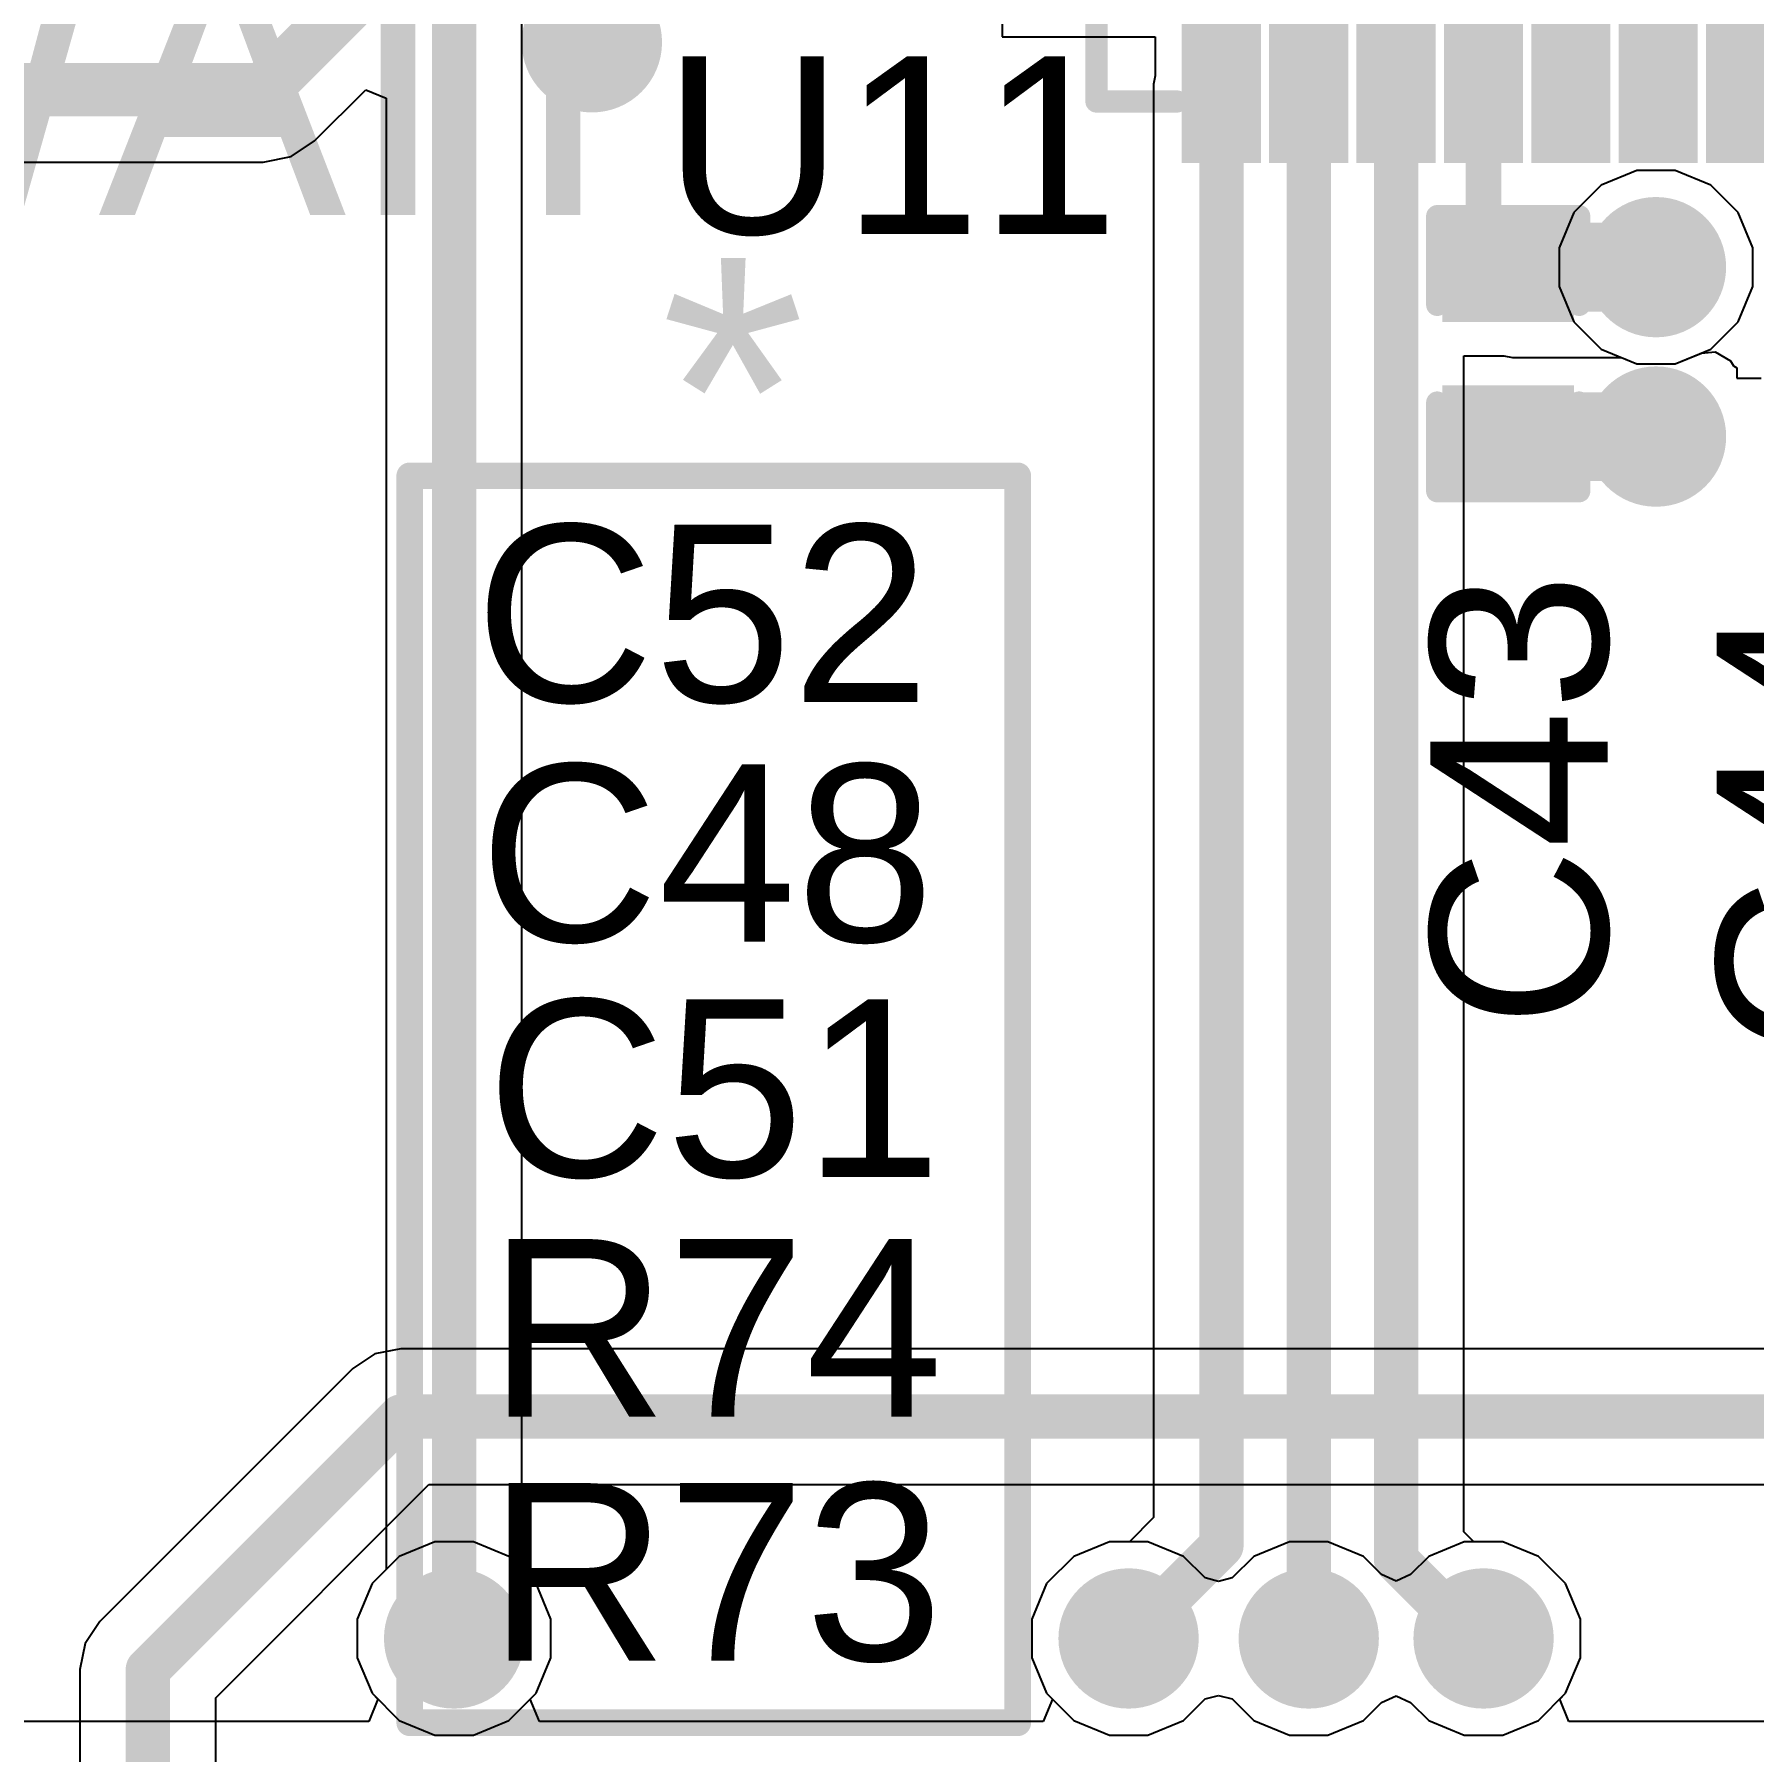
# Model space of a CAD drawing. Header units: millimetres. Extents: x 0 to 5423, y 0 to 5425.
# Drawn here: x 31.84 to 41.68, y 110.55 to 120.38 of the extents above; entities that cross this region are included whole.
import ezdxf

# ---------------------------------------------------------------- set-up
doc = ezdxf.new("R2010")
doc.units = ezdxf.units.MM
for name, color, linetype in [('BottomLayer', 5, 'Continuous'), ('BottomSolder', 6, 'Continuous'), ('TopLayer', 1, 'Continuous'), ('TopOverlay', 2, 'Continuous'), ('TopPaste', 8, 'Continuous'), ('TopSolder', 216, 'Continuous'), ('ViaHoleLayer', 16, 'Continuous')]:
    doc.layers.add(name, color=color, linetype=linetype)
doc.styles.add('Arial', font='', dxfattribs={"height": 0.2})
doc.styles.get('Arial').set_extended_font_data('Arial')

# ---------------------------------------------------------------- blocks, each defined once
blk = doc.blocks.new('QFN_64_EP_9_9__132')
at = {"layer": 'TopLayer'}
for points in [[(-3.875, 4.05), (-3.875, 4.75), (-3.625, 4.75), (-3.625, 4.05)], [(-3.375, 4.05), (-3.375, 4.75), (-3.125, 4.75), (-3.125, 4.05)], [(-2.875, 4.05), (-2.875, 4.75), (-2.625, 4.75), (-2.625, 4.05)], [(-2.375, 4.05), (-2.375, 4.75), (-2.125, 4.75), (-2.125, 4.05)], [(-1.875, 4.05), (-1.875, 4.75), (-1.625, 4.75), (-1.625, 4.05)], [(-1.375, 4.05), (-1.375, 4.75), (-1.125, 4.75), (-1.125, 4.05)], [(-0.875, 4.05), (-0.875, 4.75), (-0.625, 4.75), (-0.625, 4.05)], [(-0.375, 4.05), (-0.375, 4.75), (-0.125, 4.75), (-0.125, 4.05)], [(0.125, 4.05), (0.125, 4.75), (0.375, 4.75), (0.375, 4.05)], [(0.625, 4.05), (0.625, 4.75), (0.875, 4.75), (0.875, 4.05)], [(1.125, 4.05), (1.125, 4.75), (1.375, 4.75), (1.375, 4.05)], [(1.625, 4.05), (1.625, 4.75), (1.875, 4.75), (1.875, 4.05)], [(2.125, 4.05), (2.125, 4.75), (2.375, 4.75), (2.375, 4.05)], [(2.625, 4.05), (2.625, 4.75), (2.875, 4.75), (2.875, 4.05)], [(3.125, 4.05), (3.125, 4.75), (3.375, 4.75), (3.375, 4.05)], [(3.625, 4.05), (3.625, 4.75), (3.875, 4.75), (3.875, 4.05)], [(-4.781, 3.877), (-4.019, 3.877), (-4.019, 3.623), (-4.781, 3.623)], [(4.05, 3.875), (4.75, 3.875), (4.75, 3.625), (4.05, 3.625)], [(3.575, -3.575), (-3.575, -3.575), (-3.575, 3.575), (3.575, 3.575)], [(-4.75, 3.375), (-4.05, 3.375), (-4.05, 3.125), (-4.75, 3.125)], [(4.05, 3.375), (4.75, 3.375), (4.75, 3.125), (4.05, 3.125)], [(-4.75, 2.875), (-4.05, 2.875), (-4.05, 2.625), (-4.75, 2.625)], [(4.05, 2.875), (4.75, 2.875), (4.75, 2.625), (4.05, 2.625)], [(-4.75, 2.375), (-4.05, 2.375), (-4.05, 2.125), (-4.75, 2.125)], [(4.05, 2.375), (4.75, 2.375), (4.75, 2.125), (4.05, 2.125)], [(-4.75, 1.875), (-4.05, 1.875), (-4.05, 1.625), (-4.75, 1.625)], [(4.05, 1.875), (4.75, 1.875), (4.75, 1.625), (4.05, 1.625)], [(-4.75, 1.375), (-4.05, 1.375), (-4.05, 1.125), (-4.75, 1.125)], [(4.05, 1.375), (4.75, 1.375), (4.75, 1.125), (4.05, 1.125)], [(-4.75, 0.875), (-4.05, 0.875), (-4.05, 0.625), (-4.75, 0.625)], [(4.05, 0.875), (4.75, 0.875), (4.75, 0.625), (4.05, 0.625)], [(-4.75, 0.375), (-4.05, 0.375), (-4.05, 0.125), (-4.75, 0.125)], [(4.05, 0.375), (4.75, 0.375), (4.75, 0.125), (4.05, 0.125)], [(-4.75, -0.125), (-4.05, -0.125), (-4.05, -0.375), (-4.75, -0.375)], [(4.05, -0.125), (4.75, -0.125), (4.75, -0.375), (4.05, -0.375)], [(-4.75, -0.625), (-4.05, -0.625), (-4.05, -0.875), (-4.75, -0.875)], [(4.05, -0.625), (4.75, -0.625), (4.75, -0.875), (4.05, -0.875)], [(-4.75, -1.125), (-4.05, -1.125), (-4.05, -1.375), (-4.75, -1.375)], [(4.05, -1.125), (4.75, -1.125), (4.75, -1.375), (4.05, -1.375)], [(-4.75, -1.625), (-4.05, -1.625), (-4.05, -1.875), (-4.75, -1.875)], [(4.05, -1.625), (4.75, -1.625), (4.75, -1.875), (4.05, -1.875)], [(-4.75, -2.125), (-4.05, -2.125), (-4.05, -2.375), (-4.75, -2.375)], [(4.05, -2.125), (4.75, -2.125), (4.75, -2.375), (4.05, -2.375)], [(-4.75, -2.625), (-4.05, -2.625), (-4.05, -2.875), (-4.75, -2.875)], [(4.05, -2.625), (4.75, -2.625), (4.75, -2.875), (4.05, -2.875)], [(-4.75, -3.125), (-4.05, -3.125), (-4.05, -3.375), (-4.75, -3.375)], [(4.05, -3.125), (4.75, -3.125), (4.75, -3.375), (4.05, -3.375)], [(-4.75, -3.625), (-4.05, -3.625), (-4.05, -3.875), (-4.75, -3.875)], [(4.05, -3.625), (4.75, -3.625), (4.75, -3.875), (4.05, -3.875)], [(-3.625, -4.05), (-3.625, -4.75), (-3.875, -4.75), (-3.875, -4.05)], [(-3.125, -4.05), (-3.125, -4.75), (-3.375, -4.75), (-3.375, -4.05)], [(-2.625, -4.05), (-2.625, -4.75), (-2.875, -4.75), (-2.875, -4.05)], [(-2.125, -4.05), (-2.125, -4.75), (-2.375, -4.75), (-2.375, -4.05)], [(-1.625, -4.05), (-1.625, -4.75), (-1.875, -4.75), (-1.875, -4.05)], [(-1.125, -4.05), (-1.125, -4.75), (-1.375, -4.75), (-1.375, -4.05)], [(-0.625, -4.05), (-0.625, -4.75), (-0.875, -4.75), (-0.875, -4.05)], [(-0.125, -4.05), (-0.125, -4.75), (-0.375, -4.75), (-0.375, -4.05)], [(0.375, -4.05), (0.375, -4.75), (0.125, -4.75), (0.125, -4.05)], [(0.875, -4.05), (0.875, -4.75), (0.625, -4.75), (0.625, -4.05)], [(1.375, -4.05), (1.375, -4.75), (1.125, -4.75), (1.125, -4.05)], [(1.875, -4.05), (1.875, -4.75), (1.625, -4.75), (1.625, -4.05)], [(2.375, -4.05), (2.375, -4.75), (2.125, -4.75), (2.125, -4.05)], [(2.875, -4.05), (2.875, -4.75), (2.625, -4.75), (2.625, -4.05)], [(3.375, -4.05), (3.375, -4.75), (3.125, -4.75), (3.125, -4.05)], [(3.875, -4.05), (3.875, -4.75), (3.625, -4.75), (3.625, -4.05)]]:
    blk.add_hatch(color=1, dxfattribs=at).paths.add_polyline_path(points)
at = {"layer": 'TopPaste'}
for points in [[(-3.875, 4.05), (-3.875, 4.75), (-3.625, 4.75), (-3.625, 4.05)], [(-3.375, 4.05), (-3.375, 4.75), (-3.125, 4.75), (-3.125, 4.05)], [(-2.875, 4.05), (-2.875, 4.75), (-2.625, 4.75), (-2.625, 4.05)], [(-2.375, 4.05), (-2.375, 4.75), (-2.125, 4.75), (-2.125, 4.05)], [(-1.875, 4.05), (-1.875, 4.75), (-1.625, 4.75), (-1.625, 4.05)], [(-1.375, 4.05), (-1.375, 4.75), (-1.125, 4.75), (-1.125, 4.05)], [(-0.875, 4.05), (-0.875, 4.75), (-0.625, 4.75), (-0.625, 4.05)], [(-0.375, 4.05), (-0.375, 4.75), (-0.125, 4.75), (-0.125, 4.05)], [(0.125, 4.05), (0.125, 4.75), (0.375, 4.75), (0.375, 4.05)], [(0.625, 4.05), (0.625, 4.75), (0.875, 4.75), (0.875, 4.05)], [(1.125, 4.05), (1.125, 4.75), (1.375, 4.75), (1.375, 4.05)], [(1.625, 4.05), (1.625, 4.75), (1.875, 4.75), (1.875, 4.05)], [(2.125, 4.05), (2.125, 4.75), (2.375, 4.75), (2.375, 4.05)], [(2.625, 4.05), (2.625, 4.75), (2.875, 4.75), (2.875, 4.05)], [(3.125, 4.05), (3.125, 4.75), (3.375, 4.75), (3.375, 4.05)], [(3.625, 4.05), (3.625, 4.75), (3.875, 4.75), (3.875, 4.05)], [(-4.781, 3.877), (-4.019, 3.877), (-4.019, 3.623), (-4.781, 3.623)], [(4.05, 3.875), (4.75, 3.875), (4.75, 3.625), (4.05, 3.625)], [(3.575, -3.575), (-3.575, -3.575), (-3.575, 3.575), (3.575, 3.575)], [(-4.75, 3.375), (-4.05, 3.375), (-4.05, 3.125), (-4.75, 3.125)], [(4.05, 3.375), (4.75, 3.375), (4.75, 3.125), (4.05, 3.125)], [(-4.75, 2.875), (-4.05, 2.875), (-4.05, 2.625), (-4.75, 2.625)], [(4.05, 2.875), (4.75, 2.875), (4.75, 2.625), (4.05, 2.625)], [(-4.75, 2.375), (-4.05, 2.375), (-4.05, 2.125), (-4.75, 2.125)], [(4.05, 2.375), (4.75, 2.375), (4.75, 2.125), (4.05, 2.125)], [(-4.75, 1.875), (-4.05, 1.875), (-4.05, 1.625), (-4.75, 1.625)], [(4.05, 1.875), (4.75, 1.875), (4.75, 1.625), (4.05, 1.625)], [(-4.75, 1.375), (-4.05, 1.375), (-4.05, 1.125), (-4.75, 1.125)], [(4.05, 1.375), (4.75, 1.375), (4.75, 1.125), (4.05, 1.125)], [(-4.75, 0.875), (-4.05, 0.875), (-4.05, 0.625), (-4.75, 0.625)], [(4.05, 0.875), (4.75, 0.875), (4.75, 0.625), (4.05, 0.625)], [(-4.75, 0.375), (-4.05, 0.375), (-4.05, 0.125), (-4.75, 0.125)], [(4.05, 0.375), (4.75, 0.375), (4.75, 0.125), (4.05, 0.125)], [(-4.75, -0.125), (-4.05, -0.125), (-4.05, -0.375), (-4.75, -0.375)], [(4.05, -0.125), (4.75, -0.125), (4.75, -0.375), (4.05, -0.375)], [(-4.75, -0.625), (-4.05, -0.625), (-4.05, -0.875), (-4.75, -0.875)], [(4.05, -0.625), (4.75, -0.625), (4.75, -0.875), (4.05, -0.875)], [(-4.75, -1.125), (-4.05, -1.125), (-4.05, -1.375), (-4.75, -1.375)], [(4.05, -1.125), (4.75, -1.125), (4.75, -1.375), (4.05, -1.375)], [(-4.75, -1.625), (-4.05, -1.625), (-4.05, -1.875), (-4.75, -1.875)], [(4.05, -1.625), (4.75, -1.625), (4.75, -1.875), (4.05, -1.875)], [(-4.75, -2.125), (-4.05, -2.125), (-4.05, -2.375), (-4.75, -2.375)], [(4.05, -2.125), (4.75, -2.125), (4.75, -2.375), (4.05, -2.375)], [(-4.75, -2.625), (-4.05, -2.625), (-4.05, -2.875), (-4.75, -2.875)], [(4.05, -2.625), (4.75, -2.625), (4.75, -2.875), (4.05, -2.875)], [(-4.75, -3.125), (-4.05, -3.125), (-4.05, -3.375), (-4.75, -3.375)], [(4.05, -3.125), (4.75, -3.125), (4.75, -3.375), (4.05, -3.375)], [(-4.75, -3.625), (-4.05, -3.625), (-4.05, -3.875), (-4.75, -3.875)], [(4.05, -3.625), (4.75, -3.625), (4.75, -3.875), (4.05, -3.875)], [(-3.625, -4.05), (-3.625, -4.75), (-3.875, -4.75), (-3.875, -4.05)], [(-3.125, -4.05), (-3.125, -4.75), (-3.375, -4.75), (-3.375, -4.05)], [(-2.625, -4.05), (-2.625, -4.75), (-2.875, -4.75), (-2.875, -4.05)], [(-2.125, -4.05), (-2.125, -4.75), (-2.375, -4.75), (-2.375, -4.05)], [(-1.625, -4.05), (-1.625, -4.75), (-1.875, -4.75), (-1.875, -4.05)], [(-1.125, -4.05), (-1.125, -4.75), (-1.375, -4.75), (-1.375, -4.05)], [(-0.625, -4.05), (-0.625, -4.75), (-0.875, -4.75), (-0.875, -4.05)], [(-0.125, -4.05), (-0.125, -4.75), (-0.375, -4.75), (-0.375, -4.05)], [(0.375, -4.05), (0.375, -4.75), (0.125, -4.75), (0.125, -4.05)], [(0.875, -4.05), (0.875, -4.75), (0.625, -4.75), (0.625, -4.05)], [(1.375, -4.05), (1.375, -4.75), (1.125, -4.75), (1.125, -4.05)], [(1.875, -4.05), (1.875, -4.75), (1.625, -4.75), (1.625, -4.05)], [(2.375, -4.05), (2.375, -4.75), (2.125, -4.75), (2.125, -4.05)], [(2.875, -4.05), (2.875, -4.75), (2.625, -4.75), (2.625, -4.05)], [(3.375, -4.05), (3.375, -4.75), (3.125, -4.75), (3.125, -4.05)], [(3.875, -4.05), (3.875, -4.75), (3.625, -4.75), (3.625, -4.05)]]:
    blk.add_hatch(color=8, dxfattribs=at).paths.add_polyline_path(points)
at = {"layer": 'TopSolder'}
for points in [[(-3.9766, 3.9484), (-3.9766, 4.8516), (-3.5234, 4.8516), (-3.5234, 3.9484)], [(-3.4766, 3.9484), (-3.4766, 4.8516), (-3.0234, 4.8516), (-3.0234, 3.9484)], [(-2.9766, 3.9484), (-2.9766, 4.8516), (-2.5234, 4.8516), (-2.5234, 3.9484)], [(-2.4766, 3.9484), (-2.4766, 4.8516), (-2.0234, 4.8516), (-2.0234, 3.9484)], [(-1.9766, 3.9484), (-1.9766, 4.8516), (-1.5234, 4.8516), (-1.5234, 3.9484)], [(-1.4766, 3.9484), (-1.4766, 4.8516), (-1.0234, 4.8516), (-1.0234, 3.9484)], [(-0.9766, 3.9484), (-0.9766, 4.8516), (-0.5234, 4.8516), (-0.5234, 3.9484)], [(-0.4766, 3.9484), (-0.4766, 4.8516), (-0.0234, 4.8516), (-0.0234, 3.9484)], [(0.0234, 3.9484), (0.0234, 4.8516), (0.4766, 4.8516), (0.4766, 3.9484)], [(0.5234, 3.9484), (0.5234, 4.8516), (0.9766, 4.8516), (0.9766, 3.9484)], [(1.0234, 3.9484), (1.0234, 4.8516), (1.4766, 4.8516), (1.4766, 3.9484)], [(1.5234, 3.9484), (1.5234, 4.8516), (1.9766, 4.8516), (1.9766, 3.9484)], [(2.0234, 3.9484), (2.0234, 4.8516), (2.4766, 4.8516), (2.4766, 3.9484)], [(2.5234, 3.9484), (2.5234, 4.8516), (2.9766, 4.8516), (2.9766, 3.9484)], [(3.0234, 3.9484), (3.0234, 4.8516), (3.4766, 4.8516), (3.4766, 3.9484)], [(3.5234, 3.9484), (3.5234, 4.8516), (3.9766, 4.8516), (3.9766, 3.9484)], [(-4.8826, 3.9786), (-3.9174, 3.9786), (-3.9174, 3.5214), (-4.8826, 3.5214)], [(3.9484, 3.9766), (4.8516, 3.9766), (4.8516, 3.5234), (3.9484, 3.5234)], [(3.6766, -3.6766), (-3.6766, -3.6766), (-3.6766, 3.6766), (3.6766, 3.6766)], [(-4.8516, 3.4766), (-3.9484, 3.4766), (-3.9484, 3.0234), (-4.8516, 3.0234)], [(3.9484, 3.4766), (4.8516, 3.4766), (4.8516, 3.0234), (3.9484, 3.0234)], [(-4.8516, 2.9766), (-3.9484, 2.9766), (-3.9484, 2.5234), (-4.8516, 2.5234)], [(3.9484, 2.9766), (4.8516, 2.9766), (4.8516, 2.5234), (3.9484, 2.5234)], [(-4.8516, 2.4766), (-3.9484, 2.4766), (-3.9484, 2.0234), (-4.8516, 2.0234)], [(3.9484, 2.4766), (4.8516, 2.4766), (4.8516, 2.0234), (3.9484, 2.0234)], [(-4.8516, 1.9766), (-3.9484, 1.9766), (-3.9484, 1.5234), (-4.8516, 1.5234)], [(3.9484, 1.9766), (4.8516, 1.9766), (4.8516, 1.5234), (3.9484, 1.5234)], [(-4.8516, 1.4766), (-3.9484, 1.4766), (-3.9484, 1.0234), (-4.8516, 1.0234)], [(3.9484, 1.4766), (4.8516, 1.4766), (4.8516, 1.0234), (3.9484, 1.0234)], [(-4.8516, 0.9766), (-3.9484, 0.9766), (-3.9484, 0.5234), (-4.8516, 0.5234)], [(3.9484, 0.9766), (4.8516, 0.9766), (4.8516, 0.5234), (3.9484, 0.5234)], [(-4.8516, 0.4766), (-3.9484, 0.4766), (-3.9484, 0.0234), (-4.8516, 0.0234)], [(3.9484, 0.4766), (4.8516, 0.4766), (4.8516, 0.0234), (3.9484, 0.0234)], [(-4.8516, -0.0234), (-3.9484, -0.0234), (-3.9484, -0.4766), (-4.8516, -0.4766)], [(3.9484, -0.0234), (4.8516, -0.0234), (4.8516, -0.4766), (3.9484, -0.4766)], [(-4.8516, -0.5234), (-3.9484, -0.5234), (-3.9484, -0.9766), (-4.8516, -0.9766)], [(3.9484, -0.5234), (4.8516, -0.5234), (4.8516, -0.9766), (3.9484, -0.9766)], [(-4.8516, -1.0234), (-3.9484, -1.0234), (-3.9484, -1.4766), (-4.8516, -1.4766)], [(3.9484, -1.0234), (4.8516, -1.0234), (4.8516, -1.4766), (3.9484, -1.4766)], [(-4.8516, -1.5234), (-3.9484, -1.5234), (-3.9484, -1.9766), (-4.8516, -1.9766)], [(3.9484, -1.5234), (4.8516, -1.5234), (4.8516, -1.9766), (3.9484, -1.9766)], [(-4.8516, -2.0234), (-3.9484, -2.0234), (-3.9484, -2.4766), (-4.8516, -2.4766)], [(3.9484, -2.0234), (4.8516, -2.0234), (4.8516, -2.4766), (3.9484, -2.4766)], [(-4.8516, -2.5234), (-3.9484, -2.5234), (-3.9484, -2.9766), (-4.8516, -2.9766)], [(3.9484, -2.5234), (4.8516, -2.5234), (4.8516, -2.9766), (3.9484, -2.9766)], [(-4.8516, -3.0234), (-3.9484, -3.0234), (-3.9484, -3.4766), (-4.8516, -3.4766)], [(3.9484, -3.0234), (4.8516, -3.0234), (4.8516, -3.4766), (3.9484, -3.4766)], [(-4.8516, -3.5234), (-3.9484, -3.5234), (-3.9484, -3.9766), (-4.8516, -3.9766)], [(3.9484, -3.5234), (4.8516, -3.5234), (4.8516, -3.9766), (3.9484, -3.9766)], [(-3.5234, -3.9484), (-3.5234, -4.8516), (-3.9766, -4.8516), (-3.9766, -3.9484)], [(-3.0234, -3.9484), (-3.0234, -4.8516), (-3.4766, -4.8516), (-3.4766, -3.9484)], [(-2.5234, -3.9484), (-2.5234, -4.8516), (-2.9766, -4.8516), (-2.9766, -3.9484)], [(-2.0234, -3.9484), (-2.0234, -4.8516), (-2.4766, -4.8516), (-2.4766, -3.9484)], [(-1.5234, -3.9484), (-1.5234, -4.8516), (-1.9766, -4.8516), (-1.9766, -3.9484)], [(-1.0234, -3.9484), (-1.0234, -4.8516), (-1.4766, -4.8516), (-1.4766, -3.9484)], [(-0.5234, -3.9484), (-0.5234, -4.8516), (-0.9766, -4.8516), (-0.9766, -3.9484)], [(-0.0234, -3.9484), (-0.0234, -4.8516), (-0.4766, -4.8516), (-0.4766, -3.9484)], [(0.4766, -3.9484), (0.4766, -4.8516), (0.0234, -4.8516), (0.0234, -3.9484)], [(0.9766, -3.9484), (0.9766, -4.8516), (0.5234, -4.8516), (0.5234, -3.9484)], [(1.4766, -3.9484), (1.4766, -4.8516), (1.0234, -4.8516), (1.0234, -3.9484)], [(1.9766, -3.9484), (1.9766, -4.8516), (1.5234, -4.8516), (1.5234, -3.9484)], [(2.4766, -3.9484), (2.4766, -4.8516), (2.0234, -4.8516), (2.0234, -3.9484)], [(2.9766, -3.9484), (2.9766, -4.8516), (2.5234, -4.8516), (2.5234, -3.9484)], [(3.4766, -3.9484), (3.4766, -4.8516), (3.0234, -4.8516), (3.0234, -3.9484)], [(3.9766, -3.9484), (3.9766, -4.8516), (3.5234, -4.8516), (3.5234, -3.9484)]]:
    blk.add_hatch(color=216, dxfattribs=at).paths.add_polyline_path(points)
at = {"layer": 'TopOverlay', "const_width": 0.127}
for points in [[(-4.465, 4.0386), (-4.465, 4.5)], [(-4.465, 4.5), (-4.0036, 4.5)], [(4.0736, 4.5), (4.535, 4.5)], [(4.535, 4.0386), (4.535, 4.5)], [(-5.0038, 3.7084), (-5.0038, 3.81)], [(-5.0038, 3.81), (-4.953, 3.7592)], [(-5.0038, 3.7084), (-4.953, 3.7592)], [(-4.465, -4.5), (-4.465, -4.0386)], [(4.535, -4.5), (4.535, -4.0386)], [(-4.465, -4.5), (-4.0036, -4.5)], [(4.0736, -4.5), (4.535, -4.5)]]:
    blk.add_lwpolyline(points, dxfattribs=at)
at = {"layer": 'TopOverlay', "const_width": 0.0635}
for points in [[(-4.4967, 4.5, 1), (-4.4332, 4.5, 1)], [(-4.4967, 4.5, 1), (-4.4332, 4.5, 1)], [(-4.0353, 4.5, 1), (-3.9718, 4.5, 1)], [(4.0419, 4.5, 1), (4.1054, 4.5, 1)], [(4.5033, 4.5, 1), (4.5668, 4.5, 1)], [(4.5033, 4.5, 1), (4.5668, 4.5, 1)], [(-4.4967, 4.0386, 1), (-4.4332, 4.0386, 1)], [(4.5033, 4.0386, 1), (4.5668, 4.0386, 1)], [(-5.0355, 3.81, 1), (-4.9721, 3.81, 1)], [(-5.0355, 3.81, 1), (-4.9721, 3.81, 1)], [(-5.0355, 3.7084, 1), (-4.9721, 3.7084, 1)], [(-5.0355, 3.7084, 1), (-4.9721, 3.7084, 1)], [(-4.9848, 3.7592, 1), (-4.9212, 3.7592, 1)], [(-4.9848, 3.7592, 1), (-4.9212, 3.7592, 1)], [(-4.4967, -4.0386, 1), (-4.4332, -4.0386, 1)], [(4.5033, -4.0386, 1), (4.5668, -4.0386, 1)], [(-4.4967, -4.5, 1), (-4.4332, -4.5, 1)], [(-4.4967, -4.5, 1), (-4.4332, -4.5, 1)], [(-4.0353, -4.5, 1), (-3.9718, -4.5, 1)], [(4.0419, -4.5, 1), (4.1054, -4.5, 1)], [(4.5033, -4.5, 1), (4.5668, -4.5, 1)], [(4.5033, -4.5, 1), (4.5668, -4.5, 1)]]:
    blk.add_lwpolyline(points, format="xyb", close=True, dxfattribs=at)
blk = doc.blocks.new('____0402_381')
at = {"layer": 'TopLayer'}
for points in [[(-0.6985, -0.3175), (-0.6985, 0.3175), (-0.2413, 0.3175), (-0.2413, -0.3175)], [(0.2413, -0.3175), (0.2413, 0.3175), (0.6985, 0.3175), (0.6985, -0.3175)]]:
    blk.add_hatch(color=1, dxfattribs=at).paths.add_polyline_path(points)
at = {"layer": 'TopPaste'}
for points in [[(-0.6985, -0.3175), (-0.6985, 0.3175), (-0.2413, 0.3175), (-0.2413, -0.3175)], [(0.2413, -0.3175), (0.2413, 0.3175), (0.6985, 0.3175), (0.6985, -0.3175)]]:
    blk.add_hatch(color=8, dxfattribs=at).paths.add_polyline_path(points)
at = {"layer": 'TopSolder'}
for points in [[(-0.7585, -0.3775), (-0.7585, 0.3775), (-0.1813, 0.3775), (-0.1813, -0.3775)], [(0.1813, -0.3775), (0.1813, 0.3775), (0.7585, 0.3775), (0.7585, -0.3775)]]:
    blk.add_hatch(color=216, dxfattribs=at).paths.add_polyline_path(points)
at = {"layer": 'TopOverlay', "const_width": 0.127}
for points in [[(-0.7874, 0.4064), (-0.7874, -0.4064)], [(-0.7874, 0.4064), (-0.2794, 0.4064)], [(0.2794, 0.4064), (0.7874, 0.4064)], [(0.7874, 0.4064), (0.7874, -0.4064)], [(-0.7874, -0.4064), (-0.2794, -0.4064)], [(0.2794, -0.4064), (0.7874, -0.4064)]]:
    blk.add_lwpolyline(points, dxfattribs=at)
at = {"layer": 'TopOverlay', "const_width": 0.0635}
for points in [[(-0.8191, 0.4064, 1), (-0.7556, 0.4064, 1)], [(-0.8191, 0.4064, 1), (-0.7556, 0.4064, 1)], [(-0.3111, 0.4064, 1), (-0.2477, 0.4064, 1)], [(0.2477, 0.4064, 1), (0.3111, 0.4064, 1)], [(0.7556, 0.4064, 1), (0.8191, 0.4064, 1)], [(0.7556, 0.4064, 1), (0.8191, 0.4064, 1)], [(-0.8191, -0.4064, 1), (-0.7556, -0.4064, 1)], [(-0.8191, -0.4064, 1), (-0.7556, -0.4064, 1)], [(-0.3111, -0.4064, 1), (-0.2477, -0.4064, 1)], [(0.2477, -0.4064, 1), (0.3111, -0.4064, 1)], [(0.7556, -0.4064, 1), (0.8191, -0.4064, 1)], [(0.7556, -0.4064, 1), (0.8191, -0.4064, 1)]]:
    blk.add_lwpolyline(points, format="xyb", close=True, dxfattribs=at)

msp = doc.modelspace()

# ---------------------------------------------------------------- hatches: boundary and pattern name
at = {"layer": 'BottomLayer'}
h = msp.add_hatch(color=5, dxfattribs=at)
edge = h.paths.add_edge_path()
edge.add_arc((35.0279, 120.3376), 0.3, 0, 360)
h = msp.add_hatch(color=5, dxfattribs=at)
edge = h.paths.add_edge_path()
edge.add_arc((41.1188, 119.0504), 0.3, 0, 360)
h = msp.add_hatch(color=5, dxfattribs=at)
edge = h.paths.add_edge_path()
edge.add_arc((41.119, 118.0807), 0.3, 0, 360)
h = msp.add_hatch(color=5, dxfattribs=at)
edge = h.paths.add_edge_path()
edge.add_arc((34.2392, 111.2012), 0.3, 0, 360)
h = msp.add_hatch(color=5, dxfattribs=at)
edge = h.paths.add_edge_path()
edge.add_arc((38.1, 111.2012), 0.3, 0, 360)
h = msp.add_hatch(color=5, dxfattribs=at)
edge = h.paths.add_edge_path()
edge.add_arc((39.1312, 111.2012), 0.3, 0, 360)
h = msp.add_hatch(color=5, dxfattribs=at)
edge = h.paths.add_edge_path()
edge.add_arc((40.132, 111.2012), 0.3, 0, 360)
at = {"layer": 'BottomSolder'}
h = msp.add_hatch(color=6, dxfattribs=at)
edge = h.paths.add_edge_path()
edge.add_arc((35.0279, 120.3376), 0.4016, 0, 360)
h = msp.add_hatch(color=6, dxfattribs=at)
edge = h.paths.add_edge_path()
edge.add_arc((41.1188, 119.0504), 0.4016, 0, 360)
h = msp.add_hatch(color=6, dxfattribs=at)
edge = h.paths.add_edge_path()
edge.add_arc((41.119, 118.0807), 0.4016, 0, 360)
h = msp.add_hatch(color=6, dxfattribs=at)
edge = h.paths.add_edge_path()
edge.add_arc((34.2392, 111.2012), 0.4016, 0, 360)
h = msp.add_hatch(color=6, dxfattribs=at)
edge = h.paths.add_edge_path()
edge.add_arc((38.1, 111.2012), 0.4016, 0, 360)
h = msp.add_hatch(color=6, dxfattribs=at)
edge = h.paths.add_edge_path()
edge.add_arc((39.1312, 111.2012), 0.4016, 0, 360)
h = msp.add_hatch(color=6, dxfattribs=at)
edge = h.paths.add_edge_path()
edge.add_arc((40.132, 111.2012), 0.4016, 0, 360)
at = {"layer": 'TopLayer'}
h = msp.add_hatch(color=1, dxfattribs=at)
edge = h.paths.add_edge_path()
edge.add_arc((35.0279, 120.3376), 0.3, 0, 360)
h = msp.add_hatch(color=1, dxfattribs=at)
edge = h.paths.add_edge_path()
edge.add_arc((41.1188, 119.0504), 0.3, 0, 360)
h = msp.add_hatch(color=1, dxfattribs=at)
edge = h.paths.add_edge_path()
edge.add_arc((41.119, 118.0807), 0.3, 0, 360)
h = msp.add_hatch(color=1, dxfattribs=at)
edge = h.paths.add_edge_path()
edge.add_arc((34.2392, 111.2012), 0.3, 0, 360)
h = msp.add_hatch(color=1, dxfattribs=at)
edge = h.paths.add_edge_path()
edge.add_arc((38.1, 111.2012), 0.3, 0, 360)
h = msp.add_hatch(color=1, dxfattribs=at)
edge = h.paths.add_edge_path()
edge.add_arc((39.1312, 111.2012), 0.3, 0, 360)
h = msp.add_hatch(color=1, dxfattribs=at)
edge = h.paths.add_edge_path()
edge.add_arc((40.132, 111.2012), 0.3, 0, 360)
at = {"layer": 'TopSolder'}
h = msp.add_hatch(color=216, dxfattribs=at)
edge = h.paths.add_edge_path()
edge.add_arc((35.0279, 120.3376), 0.4016, 0, 360)
h = msp.add_hatch(color=216, dxfattribs=at)
edge = h.paths.add_edge_path()
edge.add_arc((41.1188, 119.0504), 0.4016, 0, 360)
h = msp.add_hatch(color=216, dxfattribs=at)
edge = h.paths.add_edge_path()
edge.add_arc((41.119, 118.0807), 0.4016, 0, 360)
h = msp.add_hatch(color=216, dxfattribs=at)
edge = h.paths.add_edge_path()
edge.add_arc((34.2392, 111.2012), 0.4016, 0, 360)
h = msp.add_hatch(color=216, dxfattribs=at)
edge = h.paths.add_edge_path()
edge.add_arc((38.1, 111.2012), 0.4016, 0, 360)
h = msp.add_hatch(color=216, dxfattribs=at)
edge = h.paths.add_edge_path()
edge.add_arc((39.1312, 111.2012), 0.4016, 0, 360)
h = msp.add_hatch(color=216, dxfattribs=at)
edge = h.paths.add_edge_path()
edge.add_arc((40.132, 111.2012), 0.4016, 0, 360)
at = {"layer": 'ViaHoleLayer'}
h = msp.add_hatch(color=16, dxfattribs=at)
edge = h.paths.add_edge_path()
edge.add_arc((35.0279, 120.3376), 0.15, 0, 360)
h = msp.add_hatch(color=16, dxfattribs=at)
edge = h.paths.add_edge_path()
edge.add_arc((41.1188, 119.0504), 0.15, 0, 360)
h = msp.add_hatch(color=16, dxfattribs=at)
edge = h.paths.add_edge_path()
edge.add_arc((41.119, 118.0807), 0.15, 0, 360)
h = msp.add_hatch(color=16, dxfattribs=at)
edge = h.paths.add_edge_path()
edge.add_arc((34.2392, 111.2012), 0.15, 0, 360)
h = msp.add_hatch(color=16, dxfattribs=at)
edge = h.paths.add_edge_path()
edge.add_arc((38.1, 111.2012), 0.15, 0, 360)
h = msp.add_hatch(color=16, dxfattribs=at)
edge = h.paths.add_edge_path()
edge.add_arc((39.1312, 111.2012), 0.15, 0, 360)
h = msp.add_hatch(color=16, dxfattribs=at)
edge = h.paths.add_edge_path()
edge.add_arc((40.132, 111.2012), 0.15, 0, 360)

# ---------------------------------------------------------------- linework, layer by layer
at = {"layer": 'BottomLayer'}
for p, q in [((41.0086, 119.6044), (40.805, 119.52)), ((41.229, 119.6044), (41.0086, 119.6044)), ((41.4326, 119.52), (41.229, 119.6044)), ((40.805, 119.52), (40.6491, 119.3642)), ((41.5885, 119.3642), (41.4326, 119.52)), ((40.6491, 119.3642), (40.5648, 119.1606)), ((41.6728, 119.1606), (41.5885, 119.3642)), ((40.5648, 119.1606), (40.5648, 118.9402)), ((41.6728, 118.9402), (41.6728, 119.1606)), ((40.5648, 118.9402), (40.6491, 118.7366)), ((41.5885, 118.7366), (41.6728, 118.9402)), ((40.6491, 118.7366), (40.805, 118.5807)), ((41.4326, 118.5807), (41.5885, 118.7366)), ((40.805, 118.5807), (41.0086, 118.4964)), ((41.0086, 118.4964), (41.229, 118.4964)), ((41.229, 118.4964), (41.4326, 118.5807)), ((33.7858, 112.8301), (33.6597, 112.7459)), ((33.9344, 112.8597), (33.7858, 112.8301)), ((44.0182, 112.8597), (33.9344, 112.8597)), ((33.6597, 112.7459), (32.2115, 111.2977)), ((32.8746, 110.8621), (34.0953, 112.0827)), ((34.0953, 112.0827), (43.8573, 112.0827)), ((34.129, 111.7552), (33.9254, 111.6709)), ((34.3494, 111.7552), (34.129, 111.7552)), ((34.553, 111.6709), (34.3494, 111.7552)), ((37.9898, 111.7552), (37.7862, 111.6709)), ((38.2102, 111.7552), (37.9898, 111.7552)), ((38.4138, 111.6709), (38.2102, 111.7552)), ((39.021, 111.7552), (38.8174, 111.6709)), ((39.2414, 111.7552), (39.021, 111.7552)), ((39.445, 111.6709), (39.2414, 111.7552)), ((40.0218, 111.7552), (39.8182, 111.6709)), ((40.2422, 111.7552), (40.0218, 111.7552)), ((40.4458, 111.6709), (40.2422, 111.7552)), ((33.9254, 111.6709), (33.7696, 111.515)), ((34.7089, 111.515), (34.553, 111.6709)), ((37.7862, 111.6709), (37.6304, 111.515)), ((38.5374, 111.5473), (38.4138, 111.6709)), ((38.8174, 111.6709), (38.6938, 111.5473)), ((39.5486, 111.5673), (39.445, 111.6709)), ((39.8182, 111.6709), (39.7146, 111.5673)), ((40.6017, 111.515), (40.4458, 111.6709)), ((33.7696, 111.515), (33.6852, 111.3114)), ((34.7932, 111.3114), (34.7089, 111.515)), ((37.6304, 111.515), (37.546, 111.3114)), ((38.6156, 111.527), (38.5374, 111.5473)), ((38.6938, 111.5473), (38.6156, 111.527)), ((39.6316, 111.5291), (39.5486, 111.5673)), ((39.7146, 111.5673), (39.6316, 111.5291)), ((40.686, 111.3114), (40.6017, 111.515)), ((33.6852, 111.3114), (33.6852, 111.091)), ((34.7932, 111.091), (34.7932, 111.3114)), ((37.546, 111.3114), (37.546, 111.091)), ((40.686, 111.091), (40.686, 111.3114)), ((32.2115, 111.2977), (32.1273, 111.1716)), ((32.1273, 111.1716), (32.0977, 111.023)), ((32.0977, 111.023), (32.0977, 100.4882)), ((33.6852, 111.091), (33.7696, 110.8874)), ((34.7089, 110.8874), (34.7932, 111.091)), ((37.546, 111.091), (37.6304, 110.8874)), ((40.6017, 110.8874), (40.686, 111.091)), ((32.8746, 78.2066), (32.8746, 110.8621)), ((33.7696, 110.8874), (33.9254, 110.7316)), ((34.553, 110.7316), (34.7089, 110.8874)), ((37.6304, 110.8874), (37.7862, 110.7316)), ((38.4138, 110.7316), (38.5374, 110.8552)), ((38.5374, 110.8552), (38.6156, 110.8755)), ((38.6156, 110.8755), (38.6938, 110.8552)), ((38.6938, 110.8552), (38.8174, 110.7316)), ((39.445, 110.7316), (39.5486, 110.8352)), ((39.5486, 110.8352), (39.6316, 110.8733)), ((39.6316, 110.8733), (39.7146, 110.8352)), ((39.7146, 110.8352), (39.8182, 110.7316)), ((40.4458, 110.7316), (40.6017, 110.8874)), ((33.9254, 110.7316), (34.129, 110.6472)), ((34.3494, 110.6472), (34.553, 110.7316)), ((37.7862, 110.7316), (37.9898, 110.6472)), ((38.2102, 110.6472), (38.4138, 110.7316)), ((38.8174, 110.7316), (39.021, 110.6472)), ((39.2414, 110.6472), (39.445, 110.7316)), ((39.8182, 110.7316), (40.0218, 110.6472)), ((40.2422, 110.6472), (40.4458, 110.7316)), ((34.129, 110.6472), (34.3494, 110.6472)), ((37.9898, 110.6472), (38.2102, 110.6472)), ((39.021, 110.6472), (39.2414, 110.6472)), ((40.0218, 110.6472), (40.2422, 110.6472))]:
    msp.add_line(p, q, dxfattribs=at)
at = {"layer": 'BottomLayer', "const_width": 0.254}
for points in [[(32.4862, 111.023), (33.9344, 112.4712)], [(33.9344, 112.4712), (44.0182, 112.4712)], [(32.4862, 33.5792), (32.4862, 111.023)]]:
    msp.add_lwpolyline(points, dxfattribs=at)
at = {"layer": 'BottomLayer', "const_width": 0.127}
for points in [[(33.8709, 112.4712, 1), (33.9979, 112.4712, 1)], [(33.8709, 112.4712, 1), (33.9979, 112.4712, 1)], [(32.4227, 111.023, 1), (32.5497, 111.023, 1)], [(32.4227, 111.023, 1), (32.5497, 111.023, 1)]]:
    msp.add_lwpolyline(points, format="xyb", close=True, dxfattribs=at)
at = {"layer": 'TopLayer'}
for p, q in [((34.6277, 111.5962), (34.6277, 121.1072)), ((37.3772, 121.1115), (37.3772, 120.3697)), ((37.3772, 120.3697), (38.2522, 120.3697)), ((38.2522, 120.3697), (38.2522, 120.1463)), ((33.44, 119.7728), (33.7334, 120.0662)), ((33.7334, 120.0662), (33.8507, 120.0176)), ((38.2522, 120.1463), (38.2427, 120.0987)), ((38.2427, 120.0987), (38.2427, 111.8933)), ((33.8507, 120.0176), (33.8507, 111.5962)), ((33.3056, 119.683), (33.44, 119.7728)), ((33.147, 119.6514), (33.3056, 119.683)), ((20.0914, 119.6514), (33.147, 119.6514)), ((40.0197, 111.8121), (40.0197, 118.5424)), ((40.0197, 118.5424), (40.2484, 118.5424)), ((40.2484, 118.5424), (40.2984, 118.5324)), ((40.2984, 118.5324), (40.9216, 118.5324)), ((40.9216, 118.5324), (41.0086, 118.4964)), ((41.0086, 118.4964), (41.229, 118.4964)), ((41.229, 118.4964), (41.3797, 118.5588)), ((41.3797, 118.5588), (41.4575, 118.5658)), ((41.4575, 118.5658), (41.5449, 118.5134)), ((41.5449, 118.5134), (41.5631, 118.4862)), ((41.5631, 118.4862), (41.5811, 118.4742)), ((41.5811, 118.4742), (41.5811, 118.4154)), ((41.5811, 118.4154), (41.7212, 118.4154)), ((38.2427, 111.8933), (38.1046, 111.7552)), ((40.0766, 111.7552), (40.0197, 111.8121)), ((37.9898, 111.7552), (37.7862, 111.6709)), ((38.1046, 111.7552), (37.9898, 111.7552)), ((40.2422, 111.7552), (40.0766, 111.7552)), ((40.4458, 111.6709), (40.2422, 111.7552)), ((37.7862, 111.6709), (37.6304, 111.515)), ((40.6017, 111.515), (40.4458, 111.6709)), ((33.7696, 111.515), (33.6852, 111.3114)), ((33.8507, 111.5962), (33.7696, 111.515)), ((34.7089, 111.515), (34.6277, 111.5962)), ((34.7932, 111.3114), (34.7089, 111.515)), ((37.6304, 111.515), (37.546, 111.3114)), ((40.686, 111.3114), (40.6017, 111.515)), ((33.6852, 111.3114), (33.6852, 111.091)), ((34.7932, 111.091), (34.7932, 111.3114)), ((37.546, 111.3114), (37.546, 111.091)), ((40.686, 111.091), (40.686, 111.3114)), ((33.6852, 111.091), (33.7696, 110.8874)), ((34.7089, 110.8874), (34.7932, 111.091)), ((37.546, 111.091), (37.6304, 110.8874)), ((40.6017, 110.8874), (40.686, 111.091)), ((33.8034, 110.8536), (33.7508, 110.7266)), ((33.7696, 110.8874), (33.8034, 110.8536)), ((34.675, 110.8536), (34.7089, 110.8874)), ((34.7277, 110.7266), (34.675, 110.8536)), ((37.6642, 110.8536), (37.6116, 110.7266)), ((37.6304, 110.8874), (37.6642, 110.8536)), ((40.5678, 110.8536), (40.6017, 110.8874)), ((40.6205, 110.7266), (40.5678, 110.8536)), ((33.7508, 110.7266), (20.0598, 110.7266)), ((37.6116, 110.7266), (34.7277, 110.7266)), ((44.7998, 110.7266), (40.6205, 110.7266))]:
    msp.add_line(p, q, dxfattribs=at)
for points, const_width in [([(35.0279, 120.3376), (35.0279, 121.2342)], 0.508), ([(34.2392, 111.2012), (34.2392, 121.1072)], 0.254), ([(33.147, 120.0658), (33.6296, 120.5484)], 0.3048), ([(20.0914, 120.0658), (33.147, 120.0658)], 0.3048), ([(38.6312, 111.7324), (38.6312, 120.0987)], 0.254), ([(39.1312, 111.2012), (39.1312, 120.0987)], 0.254), ([(39.6312, 111.6512), (39.6312, 120.0987)], 0.254), ([(40.1312, 119.0652), (40.1312, 120.0987)], 0.2032), ([(40.2984, 119.0504), (41.1188, 119.0504)], 0.508), ([(41.1188, 119.0504), (41.1696, 119.0504)], 0.508), ([(40.2986, 118.0807), (41.119, 118.0807)], 0.508), ([(41.119, 118.0807), (41.1698, 118.0807)], 0.508), ([(38.1, 111.2012), (38.6312, 111.7324)], 0.254), ([(39.6312, 111.6512), (40.0558, 111.2266)], 0.254), ([(40.0558, 111.2012), (40.0558, 111.2266)], 0.254)]:
    msp.add_lwpolyline(points, dxfattribs=dict(at, const_width=const_width))
for points, const_width in [([(34.9009, 120.3376, 1), (35.1549, 120.3376, 1)], 0.254), ([(33.0708, 120.0658, 1), (33.2232, 120.0658, 1)], 0.1524), ([(33.0708, 120.0658, 1), (33.2232, 120.0658, 1)], 0.1524), ([(38.5677, 120.0987, 1), (38.6947, 120.0987, 1)], 0.127), ([(39.0677, 120.0987, 1), (39.1947, 120.0987, 1)], 0.127), ([(39.5677, 120.0987, 1), (39.6947, 120.0987, 1)], 0.127), ([(40.0804, 120.0987, 1), (40.182, 120.0987, 1)], 0.1016), ([(40.1714, 119.0504, 1), (40.4254, 119.0504, 1)], 0.254), ([(40.9918, 119.0504, 1), (41.2458, 119.0504, 1)], 0.254), ([(40.9918, 119.0504, 1), (41.2458, 119.0504, 1)], 0.254), ([(41.0426, 119.0504, 1), (41.2966, 119.0504, 1)], 0.254), ([(40.0804, 119.0652, 1), (40.182, 119.0652, 1)], 0.1016), ([(40.1716, 118.0807, 1), (40.4256, 118.0807, 1)], 0.254), ([(40.992, 118.0807, 1), (41.246, 118.0807, 1)], 0.254), ([(40.992, 118.0807, 1), (41.246, 118.0807, 1)], 0.254), ([(41.0428, 118.0807, 1), (41.2968, 118.0807, 1)], 0.254), ([(38.5677, 111.7324, 1), (38.6947, 111.7324, 1)], 0.127), ([(38.5677, 111.7324, 1), (38.6947, 111.7324, 1)], 0.127), ([(39.5677, 111.6512, 1), (39.6947, 111.6512, 1)], 0.127), ([(39.5677, 111.6512, 1), (39.6947, 111.6512, 1)], 0.127), ([(34.1757, 111.2012, 1), (34.3027, 111.2012, 1)], 0.127), ([(38.0365, 111.2012, 1), (38.1635, 111.2012, 1)], 0.127), ([(39.0677, 111.2012, 1), (39.1947, 111.2012, 1)], 0.127), ([(39.9923, 111.2266, 1), (40.1193, 111.2266, 1)], 0.127), ([(39.9923, 111.2266, 1), (40.1193, 111.2266, 1)], 0.127), ([(39.9923, 111.2012, 1), (40.1193, 111.2012, 1)], 0.127)]:
    msp.add_lwpolyline(points, format="xyb", close=True, dxfattribs=dict(at, const_width=const_width))
at = {"layer": 'TopOverlay', "const_width": 0.1524}
for points in [[(33.9852, 117.856), (37.4658, 117.856)], [(33.9852, 110.7186), (33.9852, 117.856)], [(37.4658, 110.7186), (37.4658, 117.856)], [(33.9852, 110.7186), (37.4658, 110.7186)]]:
    msp.add_lwpolyline(points, dxfattribs=at)
at = {"layer": 'TopOverlay', "const_width": 0.0762}
for points in [[(33.9471, 117.856, 1), (34.0233, 117.856, 1)], [(33.9471, 117.856, 1), (34.0233, 117.856, 1)], [(37.4277, 117.856, 1), (37.5039, 117.856, 1)], [(37.4277, 117.856, 1), (37.5039, 117.856, 1)], [(33.9471, 110.7186, 1), (34.0233, 110.7186, 1)], [(33.9471, 110.7186, 1), (34.0233, 110.7186, 1)], [(37.4277, 110.7186, 1), (37.5039, 110.7186, 1)], [(37.4277, 110.7186, 1), (37.5039, 110.7186, 1)]]:
    msp.add_lwpolyline(points, format="xyb", close=True, dxfattribs=at)

# ---------------------------------------------------------------- block references
msp.add_blockref('QFN_64_EP_9_9__132', (42.3812, 124.4987))
at = {"rotation": 90}
msp.add_blockref('____0402_381', (40.273, 118.5551), dxfattribs=at)

# ---------------------------------------------------------------- texts
at = {"layer": 'TopOverlay', "style": 'Arial'}
for s, height, rotation, p in [('WAIT', 1.524, 360, (30.1932, 119.3491)), ('C43', 1.016, 90, (40.843, 114.6984)), ('C44', 1.016, 90, (42.4826, 114.5338))]:
    msp.add_text(s, height=height, rotation=rotation, dxfattribs=at).set_placement(p)
for s, height, p in [('U11', 1.016, (35.4386, 119.2408)), ('*', 1.524, (35.4202, 117.5793)), ('C52', 1.016, (34.3582, 116.5608)), ('C48', 1.016, (34.3836, 115.1892)), ('C51', 1.016, (34.4259, 113.843)), ('R74', 1.016, (34.4344, 112.4714)), ('R73', 1.016, (34.4344, 111.0744))]:
    msp.add_text(s, height=height, dxfattribs=at).set_placement(p)

doc.saveas('drawing.dxf')
